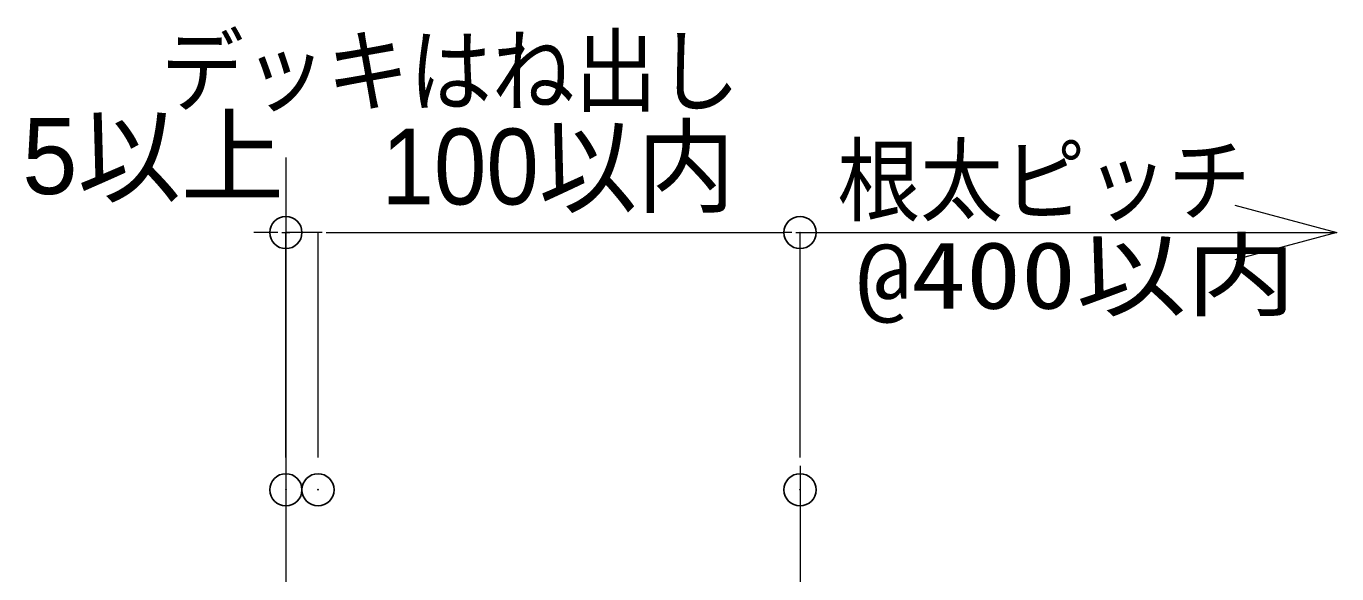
# Model space of a CAD drawing. Units: millimetres, scale not verified. Extents: x -4131 to 4169, y -981 to 998.
# Drawn here: x -3066.1 to -2862.1, y -522.1 to -437 of the extents above; entities that cross this region are included whole.
import ezdxf
from ezdxf.enums import TextEntityAlignment as Align

# ---------------------------------------------------------------- set-up
doc = ezdxf.new("R2010")
doc.units = ezdxf.units.MM
doc.header["$LTSCALE"] = 10
doc.header["$PDMODE"] = 32
doc.header["$PDSIZE"] = 5
doc.linetypes.add('CHAIN1', pattern=[8, 5, -1, 1, -1])
for name, color, linetype, lineweight in [('0-3_寸法', 7, 'Continuous', 9), ('0-4_一般', 4, 'Continuous', 9), ('0-6_0', 7, 'Continuous', 9)]:
    doc.layers.add(name, color=color, linetype=linetype, lineweight=lineweight)
doc.layers.add('0-7_DEFPOINTS', color=7, linetype='Continuous')
doc.styles.add('ＭＳ ゴシック', font='')
doc.styles.add('ＭＳ Ｐゴシック', font='')
doc.styles.get('ＭＳ ゴシック').set_extended_font_data('MS Gothic')
doc.styles.get('ＭＳ Ｐゴシック').set_extended_font_data('MS PGothic')

# ---------------------------------------------------------------- blocks, each defined once
blk = doc.blocks.new('_DOT')
at = {"layer": '0-6_0'}
for p, q in [((-5, 0), (-10, 0)), ((-2.5, 0), (2.5, 0))]:
    blk.add_line(p, q, dxfattribs=at)

msp = doc.modelspace()

# ---------------------------------------------------------------- linework, layer by layer
at = {"layer": '0-3_寸法'}
for p, q in [((-3028.16, -469.05), (-3030.66, -469.05)), ((-3025.66, -504.05), (-3025.66, -469.05)), ((-3020.66, -469.05), (-3025.66, -469.05)), ((-3020.66, -504.05), (-3020.66, -469.05)), ((-3020.66, -504.05), (-3020.66, -469.05)), ((-3018.15, -469.05), (-2948.16, -469.05)), ((-3018.15, -469.05), (-3015.65, -469.05)), ((-2945.66, -504.05), (-2945.66, -469.05))]:
    msp.add_line(p, q, dxfattribs=at)
at = {"layer": '0-3_寸法', "color": 4}
msp.add_line((-2945.66, -469.05), (-2862.14, -469.05), dxfattribs=at)
msp.add_lwpolyline([(-2878.01, -464.8), (-2862.14, -469.05), (-2878.01, -473.31)], dxfattribs=at)
at = {"layer": '0-4_一般', "color": 3}
msp.add_line((-3025.66, -457.36), (-3025.66, -680.3), dxfattribs=at)
at = {"layer": '0-4_一般', "linetype": 'CHAIN1'}
msp.add_line((-2945.66, -505.3), (-2945.66, -737.4), dxfattribs=at)
at = {"layer": '0-7_DEFPOINTS'}
for p in [(-3025.66, -469.05), (-2945.66, -469.05), (-3025.66, -509.05), (-3020.66, -509.05), (-2945.66, -509.05)]:
    msp.add_point(p, dxfattribs=at)

# ---------------------------------------------------------------- block references
at = {"layer": '0-3_寸法', "xscale": 0.2503723, "yscale": 0.2503723}
for p in [(-3025.66, -469.05), (-2945.66, -469.05)]:
    msp.add_blockref('_DOT', p, dxfattribs=at)
at = {"layer": '0-3_寸法', "xscale": 0.2503723, "yscale": 0.2503723, "rotation": 180}
msp.add_blockref('_DOT', (-3020.66, -469.05), dxfattribs=at)
msp.add_blockref('_DOT', (-3020.66, -469.05), dxfattribs=at)

# ---------------------------------------------------------------- texts
at = {"layer": '0-3_寸法', "color": 4, "style": 'ＭＳ ゴシック'}
for s, width, p in [('デッキはね出し', 0.9, (-3045.07, -452.3)), ('根太ピッチ', 0.9, (-2939.83, -469.31)), ('@400以内', 1.2, (-2936.94, -484.05))]:
    msp.add_text(s, height=10.48, dxfattribs=dict(at, width=width)).set_placement(p, align=Align.BOTTOM_LEFT)
at = {"layer": '0-3_寸法', "style": 'ＭＳ Ｐゴシック'}
msp.add_text('5以上', height=11.8, dxfattribs=at).set_placement((-3066.68, -466.61), align=Align.BOTTOM_LEFT)
at = {"layer": '0-3_寸法', "style": 'ＭＳ Ｐゴシック', "width": 0.95}
msp.add_text('100以内', height=11.8, dxfattribs=at).set_placement((-3010.77, -468.23), align=Align.BOTTOM_LEFT)

doc.saveas('drawing.dxf')
